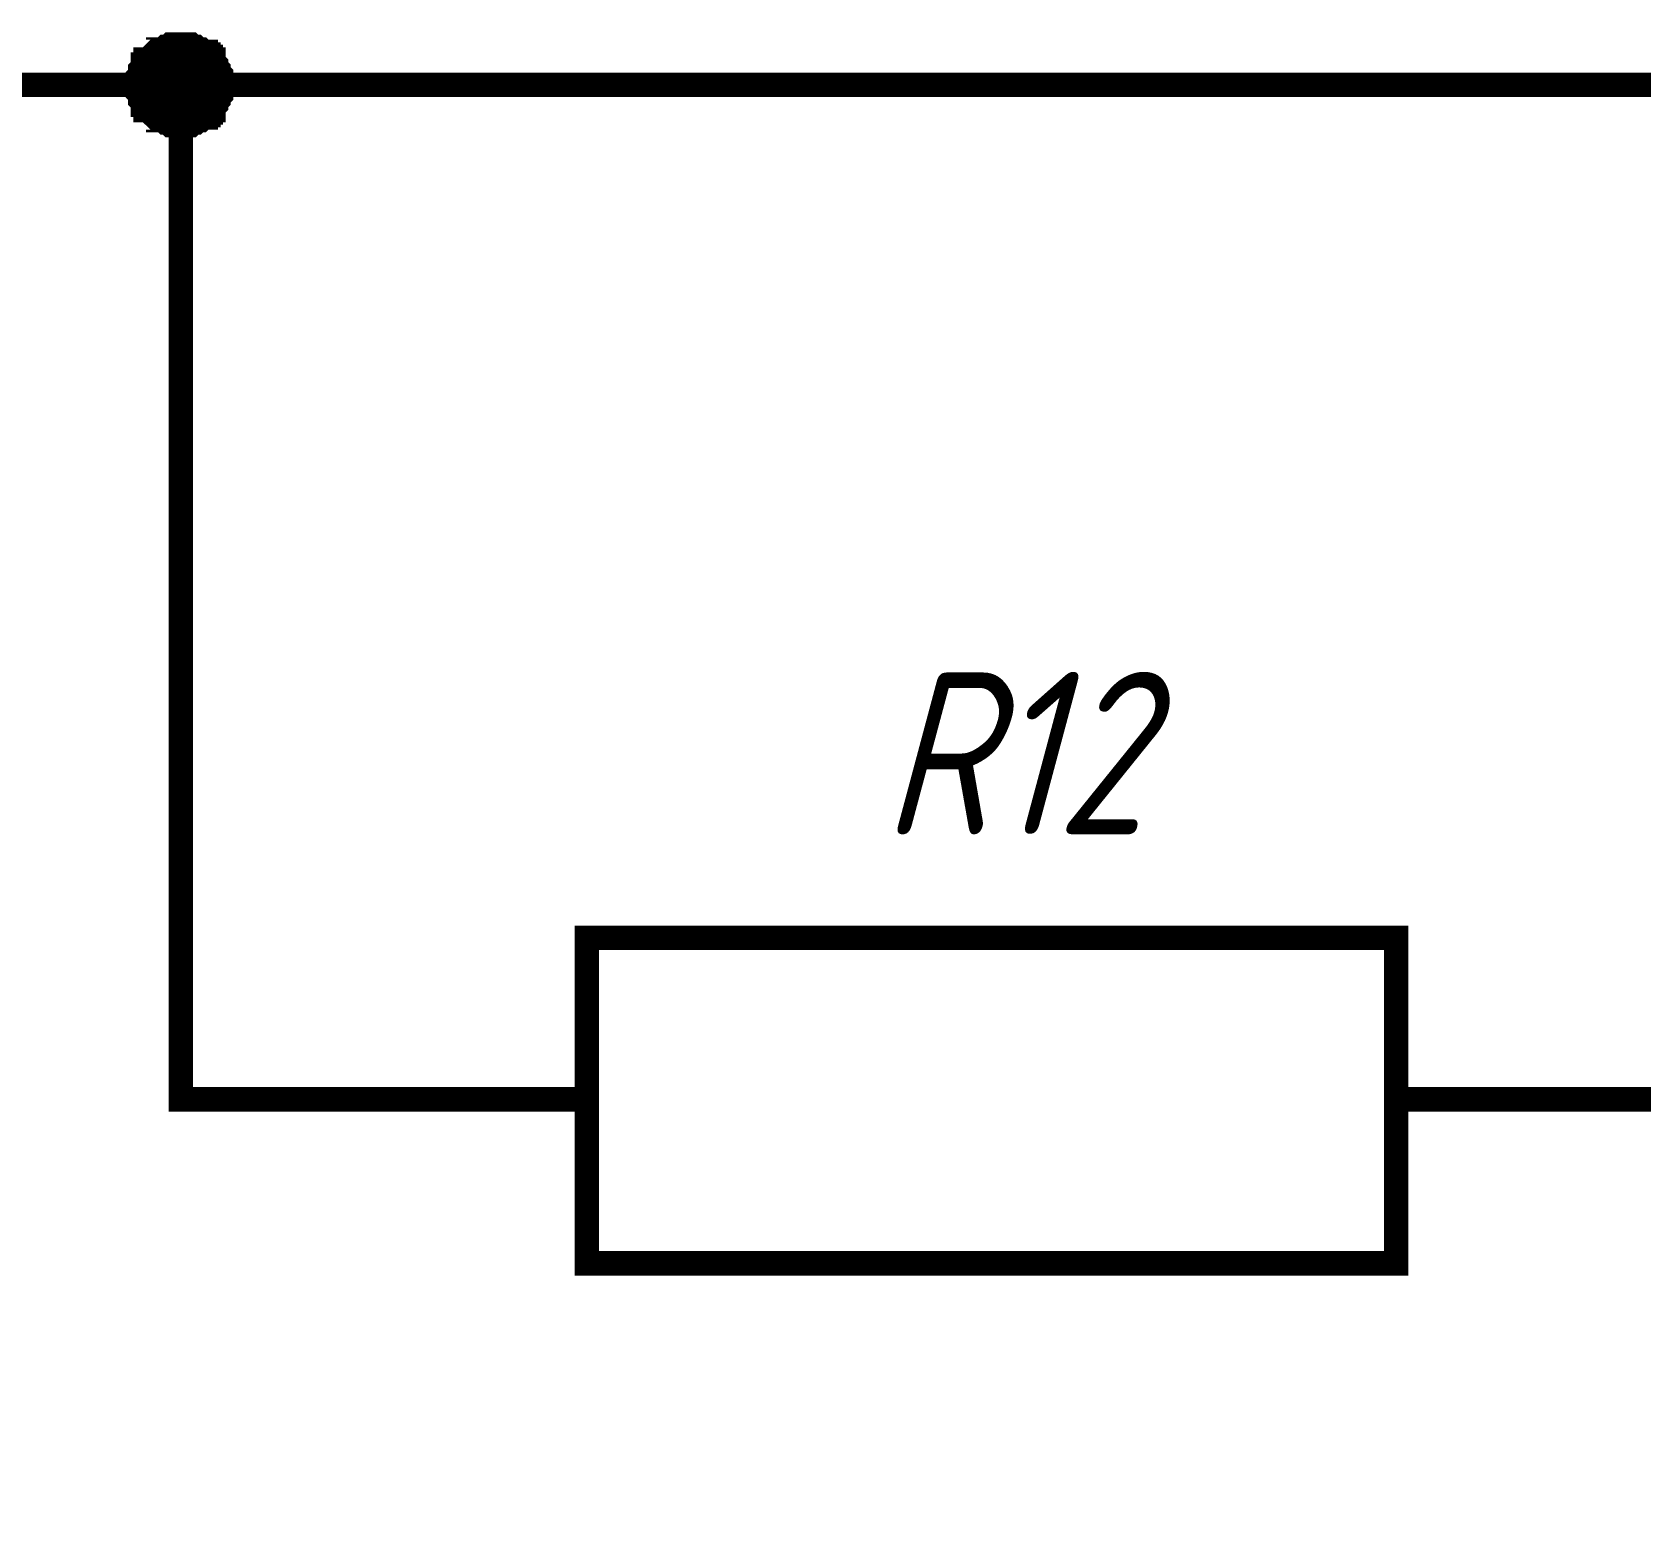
# Paper-space layout 'Layout1' of a CAD drawing. Extents: x -1 to 840, y -1 to 593.
# Drawn here: x 698.87 to 718.68, y 475.85 to 494.13 of the extents above; entities that cross this region are included whole.
import ezdxf

# ---------------------------------------------------------------- set-up
doc = ezdxf.new("R2010")
doc.units = 0
doc.header["$MEASUREMENT"] = 0
doc.layers.add('Sheet', color=255, linetype='CONTINUOUS')
doc.styles.add('GOST type A0', font='', dxfattribs={"oblique": 15, "height": 3.5})
doc.styles.get('GOST type A0').set_extended_font_data('GOST type A')

psp = doc.layouts.get("Layout1")

# ---------------------------------------------------------------- linework, layer by layer
at = {"layer": 'Sheet', "color": 7}
for points, const_width in [([(700.17, 493.486), (700.17, 493.517), (700.17, 493.548), (700.17, 493.548), (700.17, 493.579), (700.201, 493.61), (700.201, 493.641), (700.201, 493.672), (700.201, 493.672), (700.232, 493.703), (700.232, 493.735), (700.263, 493.735), (700.263, 493.766), (700.263, 493.797), (700.294, 493.797), (700.325, 493.828), (700.325, 493.828), (700.356, 493.859), (700.356, 493.859), (700.388, 493.89), (700.419, 493.89), (700.419, 493.921), (700.45, 493.921), (700.481, 493.921), (700.512, 493.952), (700.512, 493.952), (700.543, 493.952), (700.574, 493.983), (700.605, 493.983), (700.636, 493.983), (700.636, 493.983), (700.667, 493.983), (700.698, 493.983)], 0.3), ([(700.17, 493.486), (700.17, 493.517), (700.17, 493.548), (700.17, 493.548), (700.17, 493.579), (700.201, 493.61), (700.201, 493.641), (700.201, 493.672), (700.201, 493.672), (700.232, 493.703), (700.232, 493.735), (700.263, 493.735), (700.263, 493.766), (700.263, 493.797), (700.294, 493.797), (700.325, 493.828), (700.325, 493.828), (700.356, 493.859), (700.356, 493.859), (700.388, 493.89), (700.419, 493.89), (700.419, 493.921), (700.45, 493.921), (700.481, 493.921), (700.512, 493.952), (700.512, 493.952), (700.543, 493.952), (700.574, 493.983), (700.605, 493.983), (700.636, 493.983), (700.636, 493.983), (700.667, 493.983), (700.698, 493.983)], 0.3), ([(700.17, 493.486), (700.17, 493.517), (700.17, 493.548), (700.17, 493.548), (700.17, 493.579), (700.201, 493.61), (700.201, 493.641), (700.201, 493.672), (700.201, 493.672), (700.232, 493.703), (700.232, 493.735), (700.263, 493.735), (700.263, 493.766), (700.263, 493.797), (700.294, 493.797), (700.325, 493.828), (700.325, 493.828), (700.356, 493.859), (700.356, 493.859), (700.388, 493.89), (700.419, 493.89), (700.419, 493.921), (700.45, 493.921), (700.481, 493.921), (700.512, 493.952), (700.512, 493.952), (700.543, 493.952), (700.574, 493.983), (700.605, 493.983), (700.636, 493.983), (700.636, 493.983), (700.667, 493.983), (700.698, 493.983)], 0.3), ([(700.17, 493.486), (700.17, 493.517), (700.17, 493.548), (700.17, 493.548), (700.17, 493.579), (700.201, 493.61), (700.201, 493.641), (700.201, 493.672), (700.201, 493.672), (700.232, 493.703), (700.232, 493.735), (700.263, 493.735), (700.263, 493.766), (700.263, 493.797), (700.294, 493.797), (700.325, 493.828), (700.325, 493.828), (700.356, 493.859), (700.356, 493.859), (700.388, 493.89), (700.419, 493.89), (700.419, 493.921), (700.45, 493.921), (700.481, 493.921), (700.512, 493.952), (700.512, 493.952), (700.543, 493.952), (700.574, 493.983), (700.605, 493.983), (700.636, 493.983), (700.636, 493.983), (700.667, 493.983), (700.698, 493.983)], 0.3), ([(700.698, 493.983), (700.698, 493.983)], 0.3), ([(700.698, 493.983), (700.729, 493.983), (700.76, 493.983), (700.76, 493.983), (700.791, 493.983), (700.822, 493.983), (700.853, 493.952), (700.884, 493.952), (700.884, 493.952), (700.915, 493.921), (700.947, 493.921), (700.947, 493.921), (700.978, 493.89), (701.009, 493.89), (701.009, 493.859), (701.04, 493.859), (701.04, 493.828), (701.071, 493.828), (701.071, 493.797), (701.102, 493.797), (701.102, 493.766), (701.133, 493.735), (701.133, 493.735), (701.133, 493.703), (701.164, 493.672), (701.164, 493.672), (701.164, 493.641), (701.195, 493.61), (701.195, 493.579), (701.195, 493.548), (701.195, 493.548), (701.195, 493.517), (701.195, 493.486)], 0.3), ([(700.698, 493.983), (700.698, 493.983)], 0.3), ([(700.698, 493.983), (700.729, 493.983), (700.76, 493.983), (700.76, 493.983), (700.791, 493.983), (700.822, 493.983), (700.853, 493.952), (700.884, 493.952), (700.884, 493.952), (700.915, 493.921), (700.947, 493.921), (700.947, 493.921), (700.978, 493.89), (701.009, 493.89), (701.009, 493.859), (701.04, 493.859), (701.04, 493.828), (701.071, 493.828), (701.071, 493.797), (701.102, 493.797), (701.102, 493.766), (701.133, 493.735), (701.133, 493.735), (701.133, 493.703), (701.164, 493.672), (701.164, 493.672), (701.164, 493.641), (701.195, 493.61), (701.195, 493.579), (701.195, 493.548), (701.195, 493.548), (701.195, 493.517), (701.195, 493.486)], 0.3), ([(700.698, 493.983), (700.698, 493.983)], 0.3), ([(700.698, 493.983), (700.729, 493.983), (700.76, 493.983), (700.76, 493.983), (700.791, 493.983), (700.822, 493.983), (700.853, 493.952), (700.884, 493.952), (700.884, 493.952), (700.915, 493.921), (700.947, 493.921), (700.947, 493.921), (700.978, 493.89), (701.009, 493.89), (701.009, 493.859), (701.04, 493.859), (701.04, 493.828), (701.071, 493.828), (701.071, 493.797), (701.102, 493.797), (701.102, 493.766), (701.133, 493.735), (701.133, 493.735), (701.133, 493.703), (701.164, 493.672), (701.164, 493.672), (701.164, 493.641), (701.195, 493.61), (701.195, 493.579), (701.195, 493.548), (701.195, 493.548), (701.195, 493.517), (701.195, 493.486)], 0.3), ([(700.698, 493.983), (700.698, 493.983)], 0.3), ([(700.698, 493.983), (700.729, 493.983), (700.76, 493.983), (700.76, 493.983), (700.791, 493.983), (700.822, 493.983), (700.853, 493.952), (700.884, 493.952), (700.884, 493.952), (700.915, 493.921), (700.947, 493.921), (700.947, 493.921), (700.978, 493.89), (701.009, 493.89), (701.009, 493.859), (701.04, 493.859), (701.04, 493.828), (701.071, 493.828), (701.071, 493.797), (701.102, 493.797), (701.102, 493.766), (701.133, 493.735), (701.133, 493.735), (701.133, 493.703), (701.164, 493.672), (701.164, 493.672), (701.164, 493.641), (701.195, 493.61), (701.195, 493.579), (701.195, 493.548), (701.195, 493.548), (701.195, 493.517), (701.195, 493.486)], 0.3), ([(700.17, 493.486), (700.17, 493.517), (700.17, 493.548), (700.17, 493.548), (700.17, 493.579), (700.201, 493.61), (700.201, 493.641), (700.201, 493.672), (700.201, 493.672), (700.232, 493.703), (700.232, 493.735), (700.263, 493.735), (700.263, 493.766), (700.263, 493.797), (700.294, 493.797), (700.325, 493.828), (700.325, 493.828), (700.356, 493.859), (700.356, 493.859), (700.388, 493.89), (700.419, 493.89), (700.419, 493.921), (700.45, 493.921), (700.481, 493.921), (700.512, 493.952), (700.512, 493.952), (700.543, 493.952), (700.574, 493.983), (700.605, 493.983), (700.636, 493.983), (700.636, 493.983), (700.667, 493.983), (700.698, 493.983)], 0.0991), ([(700.17, 493.486), (700.17, 493.517), (700.17, 493.548), (700.17, 493.548), (700.17, 493.579), (700.201, 493.61), (700.201, 493.641), (700.201, 493.672), (700.201, 493.672), (700.232, 493.703), (700.232, 493.735), (700.263, 493.735), (700.263, 493.766), (700.263, 493.797), (700.294, 493.797), (700.325, 493.828), (700.325, 493.828), (700.356, 493.859), (700.356, 493.859), (700.388, 493.89), (700.419, 493.89), (700.419, 493.921), (700.45, 493.921), (700.481, 493.921), (700.512, 493.952), (700.512, 493.952), (700.543, 493.952), (700.574, 493.983), (700.605, 493.983), (700.636, 493.983), (700.636, 493.983), (700.667, 493.983), (700.698, 493.983)], 0.0991), ([(700.17, 493.486), (700.17, 493.517), (700.17, 493.548), (700.17, 493.548), (700.17, 493.579), (700.201, 493.61), (700.201, 493.641), (700.201, 493.672), (700.201, 493.672), (700.232, 493.703), (700.232, 493.735), (700.263, 493.735), (700.263, 493.766), (700.263, 493.797), (700.294, 493.797), (700.325, 493.828), (700.325, 493.828), (700.356, 493.859), (700.356, 493.859), (700.388, 493.89), (700.419, 493.89), (700.419, 493.921), (700.45, 493.921), (700.481, 493.921), (700.512, 493.952), (700.512, 493.952), (700.543, 493.952), (700.574, 493.983), (700.605, 493.983), (700.636, 493.983), (700.636, 493.983), (700.667, 493.983), (700.698, 493.983)], 0.0991), ([(700.17, 493.486), (700.17, 493.517), (700.17, 493.548), (700.17, 493.548), (700.17, 493.579), (700.201, 493.61), (700.201, 493.641), (700.201, 493.672), (700.201, 493.672), (700.232, 493.703), (700.232, 493.735), (700.263, 493.735), (700.263, 493.766), (700.263, 493.797), (700.294, 493.797), (700.325, 493.828), (700.325, 493.828), (700.356, 493.859), (700.356, 493.859), (700.388, 493.89), (700.419, 493.89), (700.419, 493.921), (700.45, 493.921), (700.481, 493.921), (700.512, 493.952), (700.512, 493.952), (700.543, 493.952), (700.574, 493.983), (700.605, 493.983), (700.636, 493.983), (700.636, 493.983), (700.667, 493.983), (700.698, 493.983)], 0.0991), ([(700.698, 493.983), (700.698, 493.983)], 0.0991), ([(700.698, 493.983), (700.729, 493.983), (700.76, 493.983), (700.76, 493.983), (700.791, 493.983), (700.822, 493.983), (700.853, 493.952), (700.884, 493.952), (700.884, 493.952), (700.915, 493.921), (700.947, 493.921), (700.947, 493.921), (700.978, 493.89), (701.009, 493.89), (701.009, 493.859), (701.04, 493.859), (701.04, 493.828), (701.071, 493.828), (701.071, 493.797), (701.102, 493.797), (701.102, 493.766), (701.133, 493.735), (701.133, 493.735), (701.133, 493.703), (701.164, 493.672), (701.164, 493.672), (701.164, 493.641), (701.195, 493.61), (701.195, 493.579), (701.195, 493.548), (701.195, 493.548), (701.195, 493.517), (701.195, 493.486)], 0.0991), ([(700.698, 493.983), (700.698, 493.983)], 0.0991), ([(700.698, 493.983), (700.729, 493.983), (700.76, 493.983), (700.76, 493.983), (700.791, 493.983), (700.822, 493.983), (700.853, 493.952), (700.884, 493.952), (700.884, 493.952), (700.915, 493.921), (700.947, 493.921), (700.947, 493.921), (700.978, 493.89), (701.009, 493.89), (701.009, 493.859), (701.04, 493.859), (701.04, 493.828), (701.071, 493.828), (701.071, 493.797), (701.102, 493.797), (701.102, 493.766), (701.133, 493.735), (701.133, 493.735), (701.133, 493.703), (701.164, 493.672), (701.164, 493.672), (701.164, 493.641), (701.195, 493.61), (701.195, 493.579), (701.195, 493.548), (701.195, 493.548), (701.195, 493.517), (701.195, 493.486)], 0.0991), ([(700.698, 493.983), (700.698, 493.983)], 0.0991), ([(700.698, 493.983), (700.729, 493.983), (700.76, 493.983), (700.76, 493.983), (700.791, 493.983), (700.822, 493.983), (700.853, 493.952), (700.884, 493.952), (700.884, 493.952), (700.915, 493.921), (700.947, 493.921), (700.947, 493.921), (700.978, 493.89), (701.009, 493.89), (701.009, 493.859), (701.04, 493.859), (701.04, 493.828), (701.071, 493.828), (701.071, 493.797), (701.102, 493.797), (701.102, 493.766), (701.133, 493.735), (701.133, 493.735), (701.133, 493.703), (701.164, 493.672), (701.164, 493.672), (701.164, 493.641), (701.195, 493.61), (701.195, 493.579), (701.195, 493.548), (701.195, 493.548), (701.195, 493.517), (701.195, 493.486)], 0.0991), ([(700.698, 493.983), (700.698, 493.983)], 0.0991), ([(700.698, 493.983), (700.729, 493.983), (700.76, 493.983), (700.76, 493.983), (700.791, 493.983), (700.822, 493.983), (700.853, 493.952), (700.884, 493.952), (700.884, 493.952), (700.915, 493.921), (700.947, 493.921), (700.947, 493.921), (700.978, 493.89), (701.009, 493.89), (701.009, 493.859), (701.04, 493.859), (701.04, 493.828), (701.071, 493.828), (701.071, 493.797), (701.102, 493.797), (701.102, 493.766), (701.133, 493.735), (701.133, 493.735), (701.133, 493.703), (701.164, 493.672), (701.164, 493.672), (701.164, 493.641), (701.195, 493.61), (701.195, 493.579), (701.195, 493.548), (701.195, 493.548), (701.195, 493.517), (701.195, 493.486)], 0.0991), ([(700.698, 493.486), (695.698, 493.486)], 0.3), ([(700.698, 492.989), (700.667, 492.989), (700.636, 492.989), (700.636, 492.989), (700.605, 492.989), (700.574, 492.989), (700.543, 493.02), (700.512, 493.02), (700.512, 493.02), (700.481, 493.051), (700.45, 493.051), (700.419, 493.051), (700.419, 493.082), (700.388, 493.082), (700.356, 493.113), (700.356, 493.113), (700.325, 493.144), (700.325, 493.144), (700.294, 493.175), (700.263, 493.175), (700.263, 493.206), (700.263, 493.237), (700.232, 493.237), (700.232, 493.269), (700.201, 493.3), (700.201, 493.3), (700.201, 493.331), (700.201, 493.362), (700.17, 493.393), (700.17, 493.424), (700.17, 493.424), (700.17, 493.455), (700.17, 493.486)], 0.3), ([(700.17, 493.486), (700.17, 493.486)], 0.3), ([(700.698, 492.989), (700.667, 492.989), (700.636, 492.989), (700.636, 492.989), (700.605, 492.989), (700.574, 492.989), (700.543, 493.02), (700.512, 493.02), (700.512, 493.02), (700.481, 493.051), (700.45, 493.051), (700.419, 493.051), (700.419, 493.082), (700.388, 493.082), (700.356, 493.113), (700.356, 493.113), (700.325, 493.144), (700.325, 493.144), (700.294, 493.175), (700.263, 493.175), (700.263, 493.206), (700.263, 493.237), (700.232, 493.237), (700.232, 493.269), (700.201, 493.3), (700.201, 493.3), (700.201, 493.331), (700.201, 493.362), (700.17, 493.393), (700.17, 493.424), (700.17, 493.424), (700.17, 493.455), (700.17, 493.486)], 0.3), ([(700.17, 493.486), (700.17, 493.486)], 0.3), ([(700.698, 492.989), (700.667, 492.989), (700.636, 492.989), (700.636, 492.989), (700.605, 492.989), (700.574, 492.989), (700.543, 493.02), (700.512, 493.02), (700.512, 493.02), (700.481, 493.051), (700.45, 493.051), (700.419, 493.051), (700.419, 493.082), (700.388, 493.082), (700.356, 493.113), (700.356, 493.113), (700.325, 493.144), (700.325, 493.144), (700.294, 493.175), (700.263, 493.175), (700.263, 493.206), (700.263, 493.237), (700.232, 493.237), (700.232, 493.269), (700.201, 493.3), (700.201, 493.3), (700.201, 493.331), (700.201, 493.362), (700.17, 493.393), (700.17, 493.424), (700.17, 493.424), (700.17, 493.455), (700.17, 493.486)], 0.3), ([(700.17, 493.486), (700.17, 493.486)], 0.3), ([(700.698, 492.989), (700.667, 492.989), (700.636, 492.989), (700.636, 492.989), (700.605, 492.989), (700.574, 492.989), (700.543, 493.02), (700.512, 493.02), (700.512, 493.02), (700.481, 493.051), (700.45, 493.051), (700.419, 493.051), (700.419, 493.082), (700.388, 493.082), (700.356, 493.113), (700.356, 493.113), (700.325, 493.144), (700.325, 493.144), (700.294, 493.175), (700.263, 493.175), (700.263, 493.206), (700.263, 493.237), (700.232, 493.237), (700.232, 493.269), (700.201, 493.3), (700.201, 493.3), (700.201, 493.331), (700.201, 493.362), (700.17, 493.393), (700.17, 493.424), (700.17, 493.424), (700.17, 493.455), (700.17, 493.486)], 0.3), ([(700.17, 493.486), (700.17, 493.486)], 0.3), ([(700.698, 492.989), (700.667, 492.989), (700.636, 492.989), (700.636, 492.989), (700.605, 492.989), (700.574, 492.989), (700.543, 493.02), (700.512, 493.02), (700.512, 493.02), (700.481, 493.051), (700.45, 493.051), (700.419, 493.051), (700.419, 493.082), (700.388, 493.082), (700.356, 493.113), (700.356, 493.113), (700.325, 493.144), (700.325, 493.144), (700.294, 493.175), (700.263, 493.175), (700.263, 493.206), (700.263, 493.237), (700.232, 493.237), (700.232, 493.269), (700.201, 493.3), (700.201, 493.3), (700.201, 493.331), (700.201, 493.362), (700.17, 493.393), (700.17, 493.424), (700.17, 493.424), (700.17, 493.455), (700.17, 493.486)], 0.0991), ([(700.17, 493.486), (700.17, 493.486)], 0.0991), ([(700.698, 492.989), (700.667, 492.989), (700.636, 492.989), (700.636, 492.989), (700.605, 492.989), (700.574, 492.989), (700.543, 493.02), (700.512, 493.02), (700.512, 493.02), (700.481, 493.051), (700.45, 493.051), (700.419, 493.051), (700.419, 493.082), (700.388, 493.082), (700.356, 493.113), (700.356, 493.113), (700.325, 493.144), (700.325, 493.144), (700.294, 493.175), (700.263, 493.175), (700.263, 493.206), (700.263, 493.237), (700.232, 493.237), (700.232, 493.269), (700.201, 493.3), (700.201, 493.3), (700.201, 493.331), (700.201, 493.362), (700.17, 493.393), (700.17, 493.424), (700.17, 493.424), (700.17, 493.455), (700.17, 493.486)], 0.0991), ([(700.17, 493.486), (700.17, 493.486)], 0.0991), ([(700.698, 492.989), (700.667, 492.989), (700.636, 492.989), (700.636, 492.989), (700.605, 492.989), (700.574, 492.989), (700.543, 493.02), (700.512, 493.02), (700.512, 493.02), (700.481, 493.051), (700.45, 493.051), (700.419, 493.051), (700.419, 493.082), (700.388, 493.082), (700.356, 493.113), (700.356, 493.113), (700.325, 493.144), (700.325, 493.144), (700.294, 493.175), (700.263, 493.175), (700.263, 493.206), (700.263, 493.237), (700.232, 493.237), (700.232, 493.269), (700.201, 493.3), (700.201, 493.3), (700.201, 493.331), (700.201, 493.362), (700.17, 493.393), (700.17, 493.424), (700.17, 493.424), (700.17, 493.455), (700.17, 493.486)], 0.0991), ([(700.17, 493.486), (700.17, 493.486)], 0.0991), ([(700.698, 492.989), (700.667, 492.989), (700.636, 492.989), (700.636, 492.989), (700.605, 492.989), (700.574, 492.989), (700.543, 493.02), (700.512, 493.02), (700.512, 493.02), (700.481, 493.051), (700.45, 493.051), (700.419, 493.051), (700.419, 493.082), (700.388, 493.082), (700.356, 493.113), (700.356, 493.113), (700.325, 493.144), (700.325, 493.144), (700.294, 493.175), (700.263, 493.175), (700.263, 493.206), (700.263, 493.237), (700.232, 493.237), (700.232, 493.269), (700.201, 493.3), (700.201, 493.3), (700.201, 493.331), (700.201, 493.362), (700.17, 493.393), (700.17, 493.424), (700.17, 493.424), (700.17, 493.455), (700.17, 493.486)], 0.0991), ([(700.17, 493.486), (700.17, 493.486)], 0.0991), ([(701.195, 493.486), (701.195, 493.455), (701.195, 493.424), (701.195, 493.424), (701.195, 493.393), (701.195, 493.362), (701.164, 493.331), (701.164, 493.3), (701.164, 493.3), (701.133, 493.269), (701.133, 493.237), (701.133, 493.237), (701.102, 493.206), (701.102, 493.175), (701.071, 493.175), (701.071, 493.144), (701.04, 493.144), (701.04, 493.113), (701.009, 493.113), (701.009, 493.082), (700.978, 493.082), (700.947, 493.051), (700.947, 493.051), (700.915, 493.051), (700.884, 493.02), (700.884, 493.02), (700.853, 493.02), (700.822, 492.989), (700.791, 492.989), (700.76, 492.989), (700.76, 492.989), (700.729, 492.989), (700.698, 492.989)], 0.3), ([(715.667, 493.486), (715.667, 493.486), (700.698, 493.486), (700.698, 493.486), (700.698, 480.997), (703.183, 480.997)], 0.3), ([(701.195, 493.486), (701.195, 493.455), (701.195, 493.424), (701.195, 493.424), (701.195, 493.393), (701.195, 493.362), (701.164, 493.331), (701.164, 493.3), (701.164, 493.3), (701.133, 493.269), (701.133, 493.237), (701.133, 493.237), (701.102, 493.206), (701.102, 493.175), (701.071, 493.175), (701.071, 493.144), (701.04, 493.144), (701.04, 493.113), (701.009, 493.113), (701.009, 493.082), (700.978, 493.082), (700.947, 493.051), (700.947, 493.051), (700.915, 493.051), (700.884, 493.02), (700.884, 493.02), (700.853, 493.02), (700.822, 492.989), (700.791, 492.989), (700.76, 492.989), (700.76, 492.989), (700.729, 492.989), (700.698, 492.989)], 0.3), ([(701.195, 493.486), (701.195, 493.455), (701.195, 493.424), (701.195, 493.424), (701.195, 493.393), (701.195, 493.362), (701.164, 493.331), (701.164, 493.3), (701.164, 493.3), (701.133, 493.269), (701.133, 493.237), (701.133, 493.237), (701.102, 493.206), (701.102, 493.175), (701.071, 493.175), (701.071, 493.144), (701.04, 493.144), (701.04, 493.113), (701.009, 493.113), (701.009, 493.082), (700.978, 493.082), (700.947, 493.051), (700.947, 493.051), (700.915, 493.051), (700.884, 493.02), (700.884, 493.02), (700.853, 493.02), (700.822, 492.989), (700.791, 492.989), (700.76, 492.989), (700.76, 492.989), (700.729, 492.989), (700.698, 492.989)], 0.3), ([(701.195, 493.486), (701.195, 493.455), (701.195, 493.424), (701.195, 493.424), (701.195, 493.393), (701.195, 493.362), (701.164, 493.331), (701.164, 493.3), (701.164, 493.3), (701.133, 493.269), (701.133, 493.237), (701.133, 493.237), (701.102, 493.206), (701.102, 493.175), (701.071, 493.175), (701.071, 493.144), (701.04, 493.144), (701.04, 493.113), (701.009, 493.113), (701.009, 493.082), (700.978, 493.082), (700.947, 493.051), (700.947, 493.051), (700.915, 493.051), (700.884, 493.02), (700.884, 493.02), (700.853, 493.02), (700.822, 492.989), (700.791, 492.989), (700.76, 492.989), (700.76, 492.989), (700.729, 492.989), (700.698, 492.989)], 0.3), ([(701.195, 493.486), (701.195, 493.455), (701.195, 493.424), (701.195, 493.424), (701.195, 493.393), (701.195, 493.362), (701.164, 493.331), (701.164, 493.3), (701.164, 493.3), (701.133, 493.269), (701.133, 493.237), (701.133, 493.237), (701.102, 493.206), (701.102, 493.175), (701.071, 493.175), (701.071, 493.144), (701.04, 493.144), (701.04, 493.113), (701.009, 493.113), (701.009, 493.082), (700.978, 493.082), (700.947, 493.051), (700.947, 493.051), (700.915, 493.051), (700.884, 493.02), (700.884, 493.02), (700.853, 493.02), (700.822, 492.989), (700.791, 492.989), (700.76, 492.989), (700.76, 492.989), (700.729, 492.989), (700.698, 492.989)], 0.0991), ([(701.195, 493.486), (701.195, 493.455), (701.195, 493.424), (701.195, 493.424), (701.195, 493.393), (701.195, 493.362), (701.164, 493.331), (701.164, 493.3), (701.164, 493.3), (701.133, 493.269), (701.133, 493.237), (701.133, 493.237), (701.102, 493.206), (701.102, 493.175), (701.071, 493.175), (701.071, 493.144), (701.04, 493.144), (701.04, 493.113), (701.009, 493.113), (701.009, 493.082), (700.978, 493.082), (700.947, 493.051), (700.947, 493.051), (700.915, 493.051), (700.884, 493.02), (700.884, 493.02), (700.853, 493.02), (700.822, 492.989), (700.791, 492.989), (700.76, 492.989), (700.76, 492.989), (700.729, 492.989), (700.698, 492.989)], 0.0991), ([(701.195, 493.486), (701.195, 493.455), (701.195, 493.424), (701.195, 493.424), (701.195, 493.393), (701.195, 493.362), (701.164, 493.331), (701.164, 493.3), (701.164, 493.3), (701.133, 493.269), (701.133, 493.237), (701.133, 493.237), (701.102, 493.206), (701.102, 493.175), (701.071, 493.175), (701.071, 493.144), (701.04, 493.144), (701.04, 493.113), (701.009, 493.113), (701.009, 493.082), (700.978, 493.082), (700.947, 493.051), (700.947, 493.051), (700.915, 493.051), (700.884, 493.02), (700.884, 493.02), (700.853, 493.02), (700.822, 492.989), (700.791, 492.989), (700.76, 492.989), (700.76, 492.989), (700.729, 492.989), (700.698, 492.989)], 0.0991), ([(701.195, 493.486), (701.195, 493.455), (701.195, 493.424), (701.195, 493.424), (701.195, 493.393), (701.195, 493.362), (701.164, 493.331), (701.164, 493.3), (701.164, 493.3), (701.133, 493.269), (701.133, 493.237), (701.133, 493.237), (701.102, 493.206), (701.102, 493.175), (701.071, 493.175), (701.071, 493.144), (701.04, 493.144), (701.04, 493.113), (701.009, 493.113), (701.009, 493.082), (700.978, 493.082), (700.947, 493.051), (700.947, 493.051), (700.915, 493.051), (700.884, 493.02), (700.884, 493.02), (700.853, 493.02), (700.822, 492.989), (700.791, 492.989), (700.76, 492.989), (700.76, 492.989), (700.729, 492.989), (700.698, 492.989)], 0.0991), ([(701.195, 493.486), (701.195, 493.486), (701.195, 493.486), (701.195, 493.486), (701.195, 493.486), (701.195, 493.486), (701.195, 493.486), (701.195, 493.486), (701.195, 493.486), (701.195, 493.486), (701.195, 493.486), (701.195, 493.486), (701.195, 493.486), (701.195, 493.486), (701.195, 493.486), (701.195, 493.486), (701.195, 493.486), (701.195, 493.486), (701.195, 493.486), (701.195, 493.486), (701.195, 493.486), (701.195, 493.486), (701.195, 493.486), (701.195, 493.486), (701.195, 493.486), (701.195, 493.486), (701.195, 493.486), (701.195, 493.486), (701.195, 493.486), (701.195, 493.486), (701.195, 493.486), (701.195, 493.486), (701.195, 493.486)], 0.3), ([(701.195, 493.486), (701.195, 493.486)], 0.3), ([(701.195, 493.486), (701.195, 493.486), (701.195, 493.486), (701.195, 493.486), (701.195, 493.486), (701.195, 493.486), (701.195, 493.486), (701.195, 493.486), (701.195, 493.486), (701.195, 493.486), (701.195, 493.486), (701.195, 493.486), (701.195, 493.486), (701.195, 493.486), (701.195, 493.486), (701.195, 493.486), (701.195, 493.486), (701.195, 493.486), (701.195, 493.486), (701.195, 493.486), (701.195, 493.486), (701.195, 493.486), (701.195, 493.486), (701.195, 493.486), (701.195, 493.486), (701.195, 493.486), (701.195, 493.486), (701.195, 493.486), (701.195, 493.486), (701.195, 493.486), (701.195, 493.486), (701.195, 493.486), (701.195, 493.486)], 0.3), ([(701.195, 493.486), (701.195, 493.486)], 0.3), ([(701.195, 493.486), (701.195, 493.486), (701.195, 493.486), (701.195, 493.486), (701.195, 493.486), (701.195, 493.486), (701.195, 493.486), (701.195, 493.486), (701.195, 493.486), (701.195, 493.486), (701.195, 493.486), (701.195, 493.486), (701.195, 493.486), (701.195, 493.486), (701.195, 493.486), (701.195, 493.486), (701.195, 493.486), (701.195, 493.486), (701.195, 493.486), (701.195, 493.486), (701.195, 493.486), (701.195, 493.486), (701.195, 493.486), (701.195, 493.486), (701.195, 493.486), (701.195, 493.486), (701.195, 493.486), (701.195, 493.486), (701.195, 493.486), (701.195, 493.486), (701.195, 493.486), (701.195, 493.486), (701.195, 493.486)], 0.3), ([(701.195, 493.486), (701.195, 493.486)], 0.3), ([(701.195, 493.486), (701.195, 493.486), (701.195, 493.486), (701.195, 493.486), (701.195, 493.486), (701.195, 493.486), (701.195, 493.486), (701.195, 493.486), (701.195, 493.486), (701.195, 493.486), (701.195, 493.486), (701.195, 493.486), (701.195, 493.486), (701.195, 493.486), (701.195, 493.486), (701.195, 493.486), (701.195, 493.486), (701.195, 493.486), (701.195, 493.486), (701.195, 493.486), (701.195, 493.486), (701.195, 493.486), (701.195, 493.486), (701.195, 493.486), (701.195, 493.486), (701.195, 493.486), (701.195, 493.486), (701.195, 493.486), (701.195, 493.486), (701.195, 493.486), (701.195, 493.486), (701.195, 493.486), (701.195, 493.486)], 0.3), ([(701.195, 493.486), (701.195, 493.486)], 0.3), ([(701.195, 493.486), (701.195, 493.486), (701.195, 493.486), (701.195, 493.486), (701.195, 493.486), (701.195, 493.486), (701.195, 493.486), (701.195, 493.486), (701.195, 493.486), (701.195, 493.486), (701.195, 493.486), (701.195, 493.486), (701.195, 493.486), (701.195, 493.486), (701.195, 493.486), (701.195, 493.486), (701.195, 493.486), (701.195, 493.486), (701.195, 493.486), (701.195, 493.486), (701.195, 493.486), (701.195, 493.486), (701.195, 493.486), (701.195, 493.486), (701.195, 493.486), (701.195, 493.486), (701.195, 493.486), (701.195, 493.486), (701.195, 493.486), (701.195, 493.486), (701.195, 493.486), (701.195, 493.486), (701.195, 493.486)], 0.0991), ([(701.195, 493.486), (701.195, 493.486)], 0.0991), ([(701.195, 493.486), (701.195, 493.486), (701.195, 493.486), (701.195, 493.486), (701.195, 493.486), (701.195, 493.486), (701.195, 493.486), (701.195, 493.486), (701.195, 493.486), (701.195, 493.486), (701.195, 493.486), (701.195, 493.486), (701.195, 493.486), (701.195, 493.486), (701.195, 493.486), (701.195, 493.486), (701.195, 493.486), (701.195, 493.486), (701.195, 493.486), (701.195, 493.486), (701.195, 493.486), (701.195, 493.486), (701.195, 493.486), (701.195, 493.486), (701.195, 493.486), (701.195, 493.486), (701.195, 493.486), (701.195, 493.486), (701.195, 493.486), (701.195, 493.486), (701.195, 493.486), (701.195, 493.486), (701.195, 493.486)], 0.0991), ([(701.195, 493.486), (701.195, 493.486)], 0.0991), ([(701.195, 493.486), (701.195, 493.486), (701.195, 493.486), (701.195, 493.486), (701.195, 493.486), (701.195, 493.486), (701.195, 493.486), (701.195, 493.486), (701.195, 493.486), (701.195, 493.486), (701.195, 493.486), (701.195, 493.486), (701.195, 493.486), (701.195, 493.486), (701.195, 493.486), (701.195, 493.486), (701.195, 493.486), (701.195, 493.486), (701.195, 493.486), (701.195, 493.486), (701.195, 493.486), (701.195, 493.486), (701.195, 493.486), (701.195, 493.486), (701.195, 493.486), (701.195, 493.486), (701.195, 493.486), (701.195, 493.486), (701.195, 493.486), (701.195, 493.486), (701.195, 493.486), (701.195, 493.486), (701.195, 493.486)], 0.0991), ([(701.195, 493.486), (701.195, 493.486)], 0.0991), ([(701.195, 493.486), (701.195, 493.486), (701.195, 493.486), (701.195, 493.486), (701.195, 493.486), (701.195, 493.486), (701.195, 493.486), (701.195, 493.486), (701.195, 493.486), (701.195, 493.486), (701.195, 493.486), (701.195, 493.486), (701.195, 493.486), (701.195, 493.486), (701.195, 493.486), (701.195, 493.486), (701.195, 493.486), (701.195, 493.486), (701.195, 493.486), (701.195, 493.486), (701.195, 493.486), (701.195, 493.486), (701.195, 493.486), (701.195, 493.486), (701.195, 493.486), (701.195, 493.486), (701.195, 493.486), (701.195, 493.486), (701.195, 493.486), (701.195, 493.486), (701.195, 493.486), (701.195, 493.486), (701.195, 493.486)], 0.0991), ([(701.195, 493.486), (701.195, 493.486)], 0.0991), ([(719.176, 493.486), (715.667, 493.486)], 0.3), ([(705.698, 480.997), (703.183, 480.997)], 0.3), ([(715.667, 480.997), (718.183, 480.997)], 0.3), ([(728.183, 475.995), (728.183, 480.997), (728.183, 480.997), (718.183, 480.997)], 0.3)]:
    psp.add_lwpolyline(points, dxfattribs=dict(at, const_width=const_width))
at = {"layer": 'Sheet', "color": 7, "const_width": 0.508}
psp.add_lwpolyline([(700.517, 493.503, 1), (701.025, 493.503, 1)], format="xyb", close=True, dxfattribs=at)
at = {"layer": 'Sheet', "color": 7, "const_width": 0.3}
psp.add_lwpolyline([(705.698, 482.985), (715.667, 482.985), (715.667, 478.978), (705.698, 478.978), (705.698, 482.985)], close=True, dxfattribs=at)

# ---------------------------------------------------------------- texts
at = {"layer": 'Sheet', "color": 7, "style": 'GOST type A0', "oblique": 15}
psp.add_text('R12', height=2, dxfattribs=at).set_placement((709.332, 484.259))

doc.saveas('drawing.dxf')
